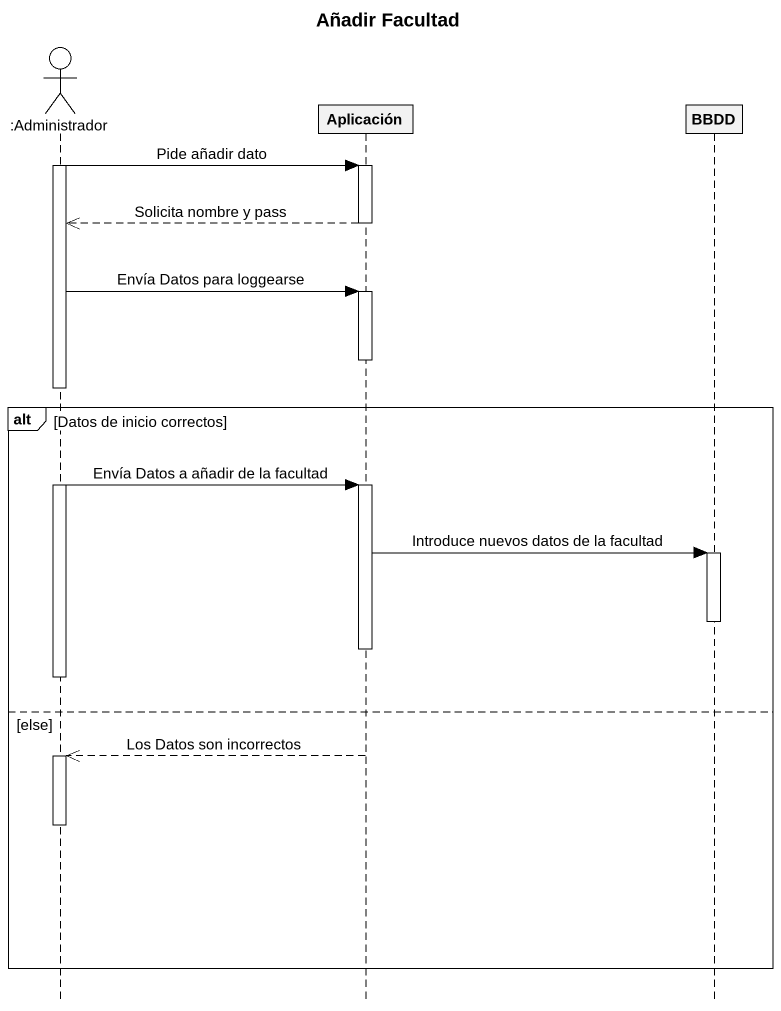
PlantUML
@startuml
title Añadir Facultad
hide footbox
actor ":Administrador" as Administrador
participant Aplicación
participant BBDD

activate Administrador
Administrador -> Aplicación : Pide añadir dato
activate Aplicación
Aplicación -->> Administrador : Solicita nombre y pass
deactivate Aplicación
Administrador -> Aplicación : Envía Datos para loggearse
activate Aplicación
deactivate Aplicación
alt Datos de inicio correctos
  Administrador -> Aplicación : Envía Datos a añadir de la facultad
  activate Aplicación
  Aplicación -> BBDD : Introduce nuevos datos de la facultad
  activate BBDD
  deactivate BBDD
  deactivate Aplicación
  deactivate Administrador
else else
  Aplicación -->> Administrador : Los Datos son incorrectos
  activate Administrador
  deactivate Administrador
end
@enduml
